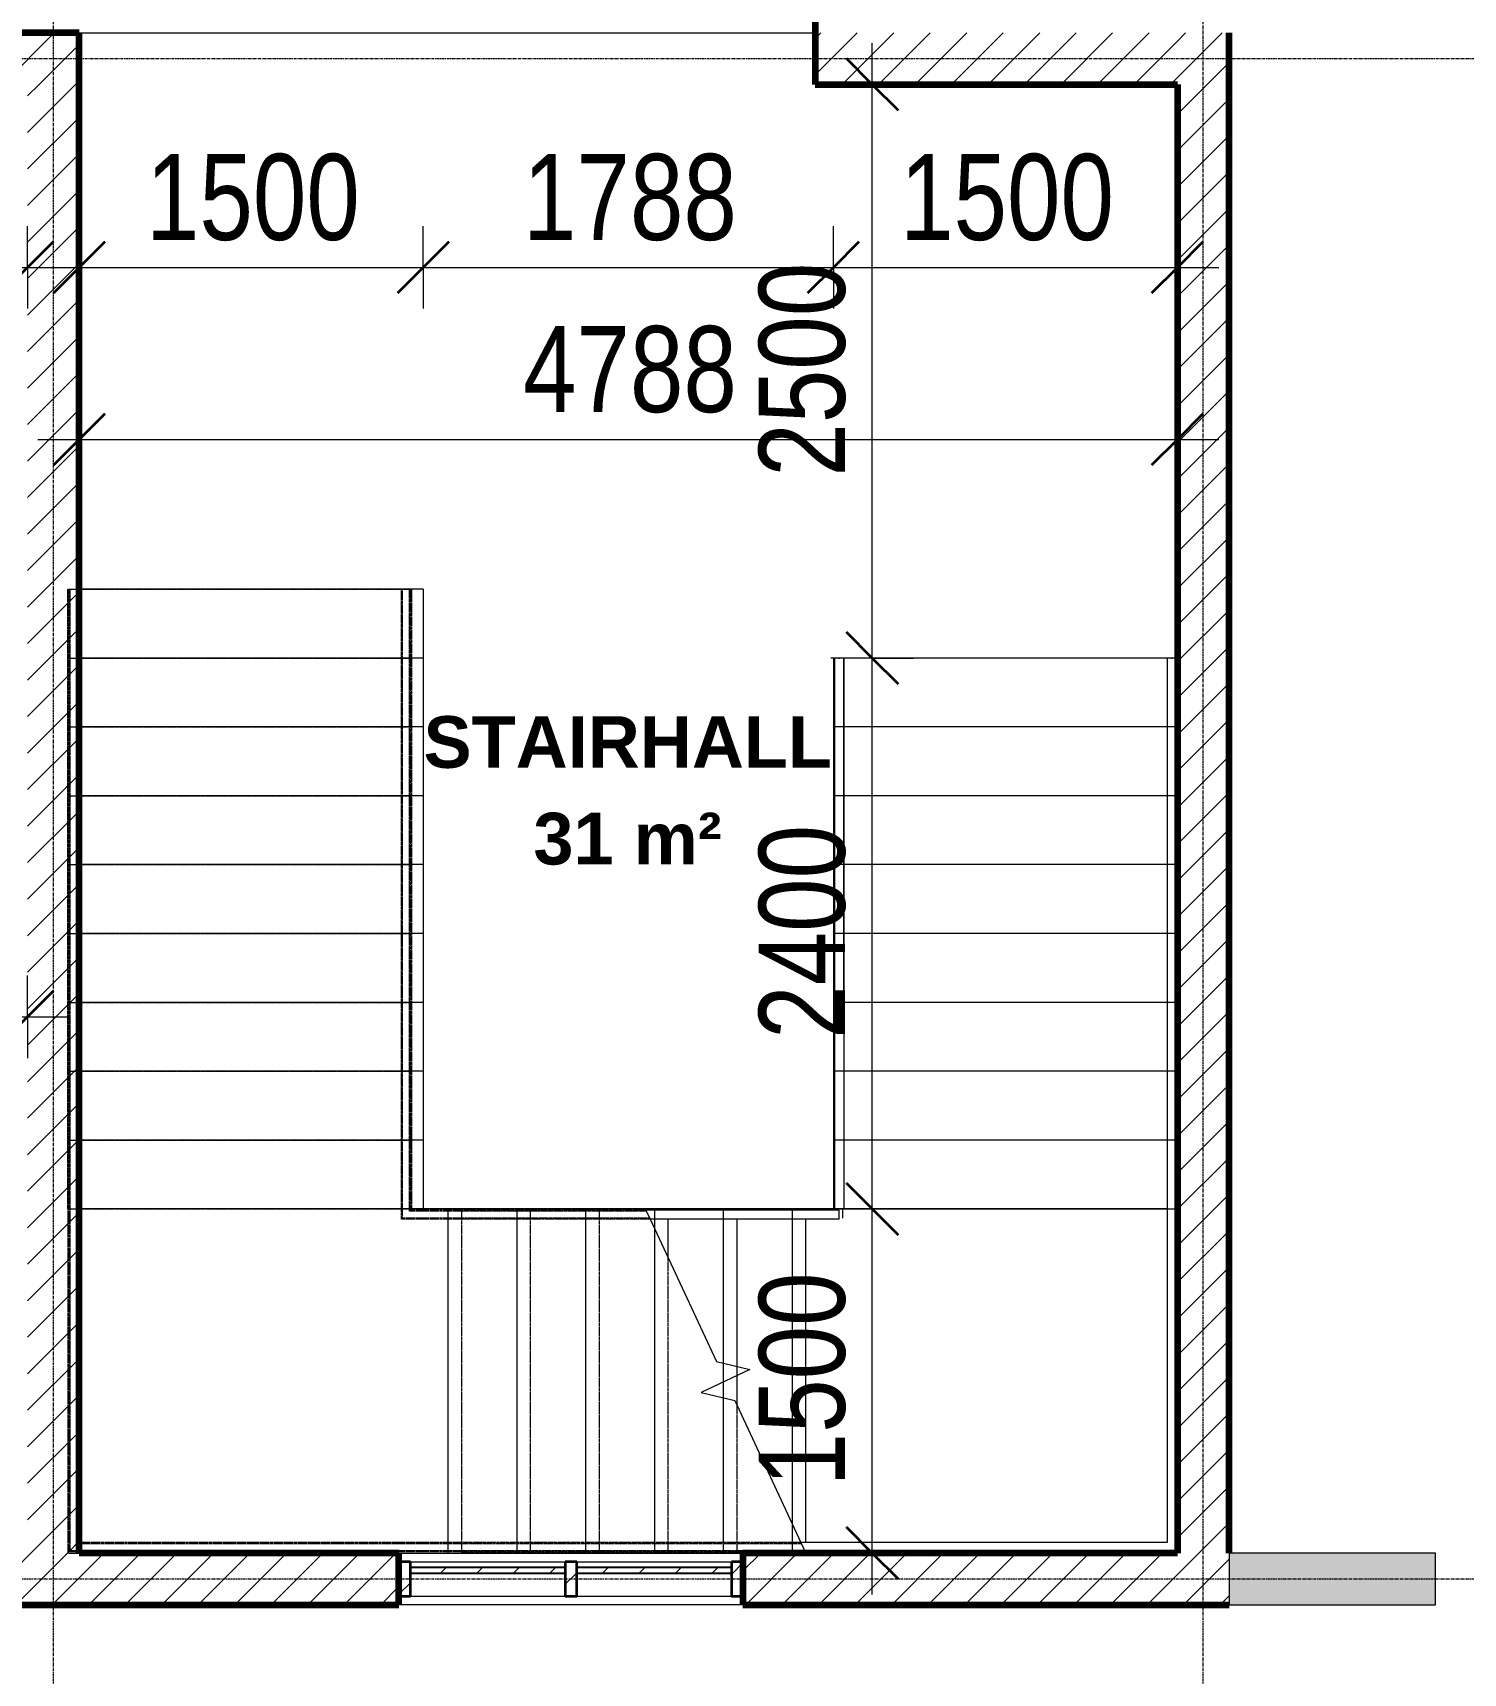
# Model space of a CAD drawing. Header units: millimetres. Extents: x -35190 to 411743, y -233114 to 23872.
# Drawn here: x 36234 to 42470, y -9164 to -2015 of the extents above; entities that cross this region are included whole.
import ezdxf

# ---------------------------------------------------------------- set-up
doc = ezdxf.new("R2010")
doc.units = ezdxf.units.MM
doc.linetypes.add('Grid Line', pattern=[22.225, 12.7, -3.175, 3.175, -3.175])
doc.linetypes.add('Overhead', pattern=[3.96875, 2.38125, -1.5875])
for name, color, linetype, lineweight in [('A-ANNO-DIMS', 211, 'Continuous', 9), ('A-ANNO-DIMS-75', 211, 'Continuous', 9), ('A-AREA', 32, 'Continuous', 18), ('A-AREA-IDEN', 2, 'Continuous', 9), ('A-DETL-GENF', 92, 'Continuous', 18), ('A-DETL-THIN', 151, 'Continuous', 18), ('A-FLOR-HRAL', 11, 'Continuous', 18), ('A-FLOR-HRAL-MBND', 5, 'Overhead', 18), ('A-GLAZ-CURT', 52, 'Continuous', 18), ('A-GLAZ-CWMG', 51, 'Continuous', 18), ('A-WALL', 113, 'Continuous', 18), ('A-WALL-PATT', 111, 'Continuous', 18), ('S-GRID', 1, 'Continuous', 9), ('S-STRS', 31, 'Continuous', 18), ('S-STRS-MBND', 31, 'Overhead', 18)]:
    doc.layers.add(name, color=color, linetype=linetype, lineweight=lineweight)
doc.styles.add('Arial_3', font='arial.ttf', dxfattribs={"width": 0.8, "height": 375})
doc.styles.add('Arial_B', font='arialbd.ttf', dxfattribs={"height": 225})
doc.dimstyles.new('main_4_5mm', dxfattribs={"dimscale": 304.8, "dimtxt": 382.597275, "dimasz": 0.738189, "dimexe": 0.590551, "dimexo": 0.0625, "dimgap": 0.024606, "dimtad": 1, "dimdec": 0, "dimzin": 0, "dimdsep": 46, "dimtxsty": 'Arial_3', "dimblk1": 'OBLIQUE', "dimblk2": 'OBLIQUE', "dimsah": 1, "dimcen": 0.09, "dimdle": 0.590551, "dimazin": 0, "dimtfac": 1, "dimtdec": 4, "dimtix": 1, "dimtmove": 0, "dimatfit": 3, "dimfxl": 0.590551, "dimfxlon": 1, "dimtvp": 1, "dimtolj": 1, "dimtzin": 0, "dimarcsym": 2})
doc.dimstyles.new('main_4_5mm_2', dxfattribs={"dimscale": 304.8, "dimtxt": 382.597275, "dimasz": 0.738189, "dimexe": 0.590551, "dimexo": 0.0625, "dimgap": 0.024606, "dimtad": 1, "dimdec": 0, "dimzin": 0, "dimdsep": 46, "dimtxsty": 'Arial_3', "dimblk1": 'OBLIQUE', "dimblk2": 'OBLIQUE', "dimsah": 1, "dimcen": 0.09, "dimdle": 0.590551, "dimazin": 0, "dimtfac": 1, "dimtdec": 4, "dimtix": 1, "dimtmove": 0, "dimatfit": 3, "dimfxl": 0.590551, "dimfxlon": 1, "dimtvp": 1, "dimtolj": 1, "dimtzin": 0, "dimarcsym": 2})
pattern_1 = [(45, (0, 0), (-79.5495, 79.5495), [])]

# ---------------------------------------------------------------- blocks, each defined once
blk = doc.blocks.new('Railing - Railing-466754-GROUND FLOOR')
at = {"layer": 'A-FLOR-HRAL-MBND'}
for p, q in [((36396.8, -4440.3), (36426.8, -4440.3)), ((36396.8, -7140.3), (36396.8, -4440.3)), ((36396.8, -4440.3), (36426.8, -4440.3)), ((36396.8, -7140.3), (36396.8, -4440.3)), ((36396.8, -4440.3), (36426.8, -4440.3)), ((36396.8, -7140.3), (36396.8, -4440.3)), ((36396.8, -4440.3), (36426.8, -4440.3)), ((36396.8, -7140.3), (36396.8, -4440.3)), ((36426.8, -7140.3), (36426.8, -4440.3)), ((36426.8, -7140.3), (36426.8, -4440.3)), ((36426.8, -7140.3), (36426.8, -4440.3)), ((36426.8, -7140.3), (36426.8, -4440.3)), ((36396.8, -7440.3), (36396.8, -7140.3)), ((36396.8, -7440.3), (36396.8, -7140.3)), ((36396.8, -7440.3), (36396.8, -7140.3)), ((36396.8, -7440.3), (36396.8, -7140.3)), ((36426.8, -7440.3), (36426.8, -7140.3)), ((36426.8, -7440.3), (36426.8, -7140.3)), ((36426.8, -7440.3), (36426.8, -7140.3)), ((36426.8, -7440.3), (36426.8, -7140.3)), ((36396.8, -8629.9), (36396.8, -7440.3)), ((36396.8, -8629.9), (36396.8, -7440.3)), ((36396.8, -8629.9), (36396.8, -7440.3)), ((36396.8, -8629.9), (36396.8, -7440.3)), ((36426.8, -8599.9), (36426.8, -7440.3)), ((36426.8, -8599.9), (36426.8, -7440.3)), ((36426.8, -8599.9), (36426.8, -7440.3)), ((36426.8, -8599.9), (36426.8, -7440.3)), ((38103.9, -8629.9), (36396.8, -8629.9)), ((38103.9, -8629.9), (36396.8, -8629.9)), ((38103.9, -8629.9), (36396.8, -8629.9)), ((38103.9, -8629.9), (36396.8, -8629.9)), ((38103.9, -8599.9), (36426.8, -8599.9)), ((38103.9, -8599.9), (36426.8, -8599.9)), ((38103.9, -8599.9), (36426.8, -8599.9)), ((38103.9, -8599.9), (36426.8, -8599.9)), ((39585.1, -8599.9), (38103.9, -8599.9)), ((39585.1, -8599.9), (38103.9, -8599.9)), ((39585.1, -8599.9), (38103.9, -8599.9)), ((39585.1, -8599.9), (38103.9, -8599.9)), ((39599.1, -8629.9), (38103.9, -8629.9)), ((39599.1, -8629.9), (38103.9, -8629.9)), ((39599.1, -8629.9), (38103.9, -8629.9)), ((39599.1, -8629.9), (38103.9, -8629.9))]:
    blk.add_line(p, q, dxfattribs=at)
blk = doc.blocks.new('Railing - Railing-466758-GROUND FLOOR')
at = {"layer": 'A-FLOR-HRAL'}
for p, q in [((39734.3, -7140.3), (39734.3, -7145.7)), ((39734.3, -7140.3), (39734.3, -7145.7)), ((39734.3, -7140.3), (39734.3, -7145.7)), ((39734.3, -7140.3), (39734.3, -7145.7)), ((39764.3, -7140.3), (39764.3, -7180.7)), ((39764.3, -7140.3), (39764.3, -7180.7)), ((39764.3, -7140.3), (39764.3, -7180.7)), ((39764.3, -7140.3), (39764.3, -7180.7))]:
    blk.add_line(p, q, dxfattribs=at)
at = {"layer": 'A-FLOR-HRAL-MBND'}
for p, q in [((37846, -4440.3), (37876, -4440.3)), ((37846, -7180.7), (37846, -4440.3)), ((37846, -4440.3), (37876, -4440.3)), ((37846, -7180.7), (37846, -4440.3)), ((37846, -4440.3), (37876, -4440.3)), ((37846, -7180.7), (37846, -4440.3)), ((37846, -4440.3), (37876, -4440.3)), ((37846, -7180.7), (37846, -4440.3)), ((37876, -7150.7), (37876, -4440.3)), ((37876, -7150.7), (37876, -4440.3)), ((37876, -7150.7), (37876, -4440.3)), ((37876, -7150.7), (37876, -4440.3)), ((38103.9, -7180.7), (37846, -7180.7)), ((38103.9, -7180.7), (37846, -7180.7)), ((38103.9, -7180.7), (37846, -7180.7)), ((38103.9, -7180.7), (37846, -7180.7)), ((38103.9, -7150.7), (37876, -7150.7)), ((38103.9, -7150.7), (37876, -7150.7)), ((38103.9, -7150.7), (37876, -7150.7)), ((38103.9, -7150.7), (37876, -7150.7)), ((38909.3, -7150.7), (38103.9, -7150.7)), ((38909.3, -7150.7), (38103.9, -7150.7)), ((38909.3, -7150.7), (38103.9, -7150.7)), ((38909.3, -7150.7), (38103.9, -7150.7)), ((38923.3, -7180.7), (38103.9, -7180.7)), ((38923.3, -7180.7), (38103.9, -7180.7)), ((38923.3, -7180.7), (38103.9, -7180.7)), ((38923.3, -7180.7), (38103.9, -7180.7))]:
    blk.add_line(p, q, dxfattribs=at)
blk = doc.blocks.new('Top Rail Type - Top Rail_Internal_-466774-GROUND FLOOR')
at = {"layer": 'A-FLOR-HRAL'}
for p, q in [((41178.5, -4740.3), (41178.5, -6285)), ((41218.5, -6285), (41218.5, -4740.3))]:
    blk.add_line(p, q, dxfattribs=at)
at = {"layer": 'A-FLOR-HRAL', "flags": 128}
for points in [[(41196.4, -4740.3), (41198.5, -4740.3), (41200.6, -4740.3)], [(41201.3, -6240.8), (41198.5, -6240.3), (41195.7, -6240.8)]]:
    blk.add_lwpolyline(points, dxfattribs=at)
blk = doc.blocks.new('Top Rail Type - Top Rail_Internal_-V6-GROUND FLOOR')
at = {"layer": 'A-FLOR-HRAL', "linetype": 'Overhead'}
for p, q in [((36391.8, -4440.3), (36431.8, -4440.3)), ((36391.8, -7440.3), (36391.8, -4440.3)), ((36431.8, -7440.3), (36431.8, -4440.3)), ((36391.8, -8634.9), (36391.8, -7440.3)), ((36431.8, -8594.9), (36431.8, -7440.3)), ((38103.9, -8634.9), (36391.8, -8634.9)), ((38103.9, -8594.9), (36431.8, -8594.9)), ((39582.7, -8594.9), (38103.9, -8594.9)), ((39601.4, -8634.9), (38103.9, -8634.9))]:
    blk.add_line(p, q, dxfattribs=at)
at = {"layer": 'A-FLOR-HRAL'}
for p, q in [((41218.5, -4740.3), (41178.5, -4740.3)), ((41178.5, -4740.3), (41178.5, -7140.3)), ((41218.5, -4740.3), (41218.5, -7140.3)), ((41178.5, -7140.3), (41178.5, -8594.9)), ((41218.5, -7140.3), (41218.5, -8634.9)), ((39582.7, -8594.9), (39601.4, -8634.9)), ((39903.9, -8594.9), (39582.7, -8594.9)), ((39903.9, -8634.9), (39601.4, -8634.9)), ((41178.5, -8594.9), (39903.9, -8594.9)), ((41218.5, -8634.9), (39903.9, -8634.9))]:
    blk.add_line(p, q, dxfattribs=at)
blk = doc.blocks.new('Top Rail Type - Top Rail_Internal_-466793-GROUND FLOOR')
at = {"layer": 'A-FLOR-HRAL'}
for p, q in [((39729.3, -4740.3), (39729.3, -6285)), ((39769.3, -6285), (39769.3, -4740.3))]:
    blk.add_line(p, q, dxfattribs=at)
at = {"layer": 'A-FLOR-HRAL', "flags": 128}
for points in [[(39747.2, -4740.3), (39749.3, -4740.3), (39751.4, -4740.3)], [(39752.1, -6240.8), (39749.3, -6240.3), (39746.5, -6240.8)]]:
    blk.add_lwpolyline(points, dxfattribs=at)
blk = doc.blocks.new('Top Rail Type - Top Rail_Internal_-V7-GROUND FLOOR')
at = {"layer": 'A-FLOR-HRAL', "linetype": 'Overhead'}
for p, q in [((37841, -4440.3), (37881, -4440.3)), ((37841, -7185.7), (37841, -4440.3)), ((37881, -7145.7), (37881, -4440.3)), ((38103.9, -7145.7), (37881, -7145.7)), ((38907, -7145.7), (38103.9, -7145.7)), ((38103.9, -7185.7), (37841, -7185.7)), ((38925.6, -7185.7), (38103.9, -7185.7))]:
    blk.add_line(p, q, dxfattribs=at)
at = {"layer": 'A-FLOR-HRAL'}
for p, q in [((39769.3, -4740.3), (39729.3, -4740.3)), ((39729.3, -4740.3), (39729.3, -7140.3)), ((39769.3, -4740.3), (39769.3, -7140.3)), ((38907, -7145.7), (38925.6, -7185.7)), ((39603.9, -7145.7), (38907, -7145.7)), ((39749.3, -7145.7), (39603.9, -7145.7)), ((39769.3, -7140.3), (39729.3, -7140.3)), ((39749.3, -7185.7), (39749.3, -7145.7)), ((39603.9, -7185.7), (38925.6, -7185.7)), ((39749.3, -7185.7), (39603.9, -7185.7))]:
    blk.add_line(p, q, dxfattribs=at)
blk = doc.blocks.new('System Panel - Glazed-725096-GROUND FLOOR')
at = {"layer": 'A-GLAZ-CURT'}
h = blk.add_hatch(dxfattribs=at)
h.set_pattern_fill('FP_4', color=256, style=0, pattern_type=2)
h.set_pattern_definition([(225, (38942.4, -8752.82), (79.5495, -79.5495), [])])
h.paths.add_polyline_path([(337.5, -24.5), (-337.5, -24.5), (-337.5, -49.5), (337.5, -49.5)])
at = {"layer": 'A-GLAZ-CURT', "lineweight": 25}
for p, q in [((337.5, -24.5), (-337.5, -24.5)), ((-337.5, -24.5), (-337.5, -49.5)), ((-337.5, -49.5), (337.5, -49.5)), ((337.5, -49.5), (337.5, -24.5))]:
    blk.add_line(p, q, dxfattribs=at)
blk = doc.blocks.new('Rectangular Mullion - 50 x 150mm-723969-GROUND FLOOR')
at = {"layer": 'A-GLAZ-CWMG'}
for p, q in [((38604.9, -8677.8), (39279.9, -8677.8)), ((38604.9, -8827.8), (39279.9, -8827.8))]:
    blk.add_line(p, q, dxfattribs=at)
blk = doc.blocks.new('Rectangular Mullion - 50 x 150mm-725097-GROUND FLOOR')
at = {"layer": 'A-GLAZ-CWMG'}
h = blk.add_hatch(dxfattribs=at)
h.set_pattern_fill('FP_5', color=256, style=0, pattern_type=2)
h.set_pattern_definition([(135, (37829.9, 8752.82), (-79.5495, -79.5495), [])])
h.paths.add_polyline_path([(-50, -75), (-50, 75), (0, 75), (0, -75)])
at = {"layer": 'A-GLAZ-CWMG', "lineweight": 35}
for p, q in [((-50, 75), (0, 75)), ((-50, -75), (-50, 75)), ((0, 75), (0, -75)), ((0, -75), (-50, -75))]:
    blk.add_line(p, q, dxfattribs=at)
blk = doc.blocks.new('Rectangular Mullion - 50 x 150mm-725111-GROUND FLOOR')
at = {"layer": 'A-GLAZ-CWMG'}
h = blk.add_hatch(dxfattribs=at)
h.set_pattern_fill('FP_36', color=256, style=0, pattern_type=2)
h.set_pattern_definition([(45, (-39329.9, 8752.82), (-79.5495, 79.5495), [])])
h.paths.add_polyline_path([(0, -75), (0, 75), (-50, 75), (-50, -75)])
at = {"layer": 'A-GLAZ-CWMG', "lineweight": 35}
for p, q in [((0, 75), (-50, 75)), ((-50, 75), (-50, -75)), ((0, -75), (0, 75)), ((-50, -75), (0, -75))]:
    blk.add_line(p, q, dxfattribs=at)
blk = doc.blocks.new('System Panel - Glazed-V54-GROUND FLOOR')
at = {"layer": 'A-GLAZ-CURT'}
h = blk.add_hatch(dxfattribs=at)
h.set_pattern_fill('FP_41', color=256, style=0, pattern_type=2)
h.set_pattern_definition([(225, (38217.4, -8752.82), (79.5495, -79.5495), [])])
h.paths.add_polyline_path([(337.5, -24.5), (-337.5, -24.5), (-337.5, -49.5), (337.5, -49.5)])
at = {"layer": 'A-GLAZ-CURT', "lineweight": 25}
for p, q in [((337.5, -24.5), (-337.5, -24.5)), ((-337.5, -24.5), (-337.5, -49.5)), ((-337.5, -49.5), (337.5, -49.5)), ((337.5, -49.5), (337.5, -24.5))]:
    blk.add_line(p, q, dxfattribs=at)
blk = doc.blocks.new('Rectangular Mullion - 50 x 150mm-723972-GROUND FLOOR')
at = {"layer": 'A-GLAZ-CWMG'}
for p, q in [((37879.9, -8677.8), (38554.9, -8677.8)), ((37879.9, -8827.8), (38554.9, -8827.8))]:
    blk.add_line(p, q, dxfattribs=at)
blk = doc.blocks.new('Rectangular Mullion - 50 x 150mm-725062-GROUND FLOOR')
at = {"layer": 'A-GLAZ-CWMG'}
h = blk.add_hatch(dxfattribs=at)
h.set_pattern_fill('FP_46', color=256, style=0, pattern_type=2)
h.set_pattern_definition([(135, (38579.9, 8752.82), (-79.5495, -79.5495), [])])
h.paths.add_polyline_path([(-25, -75), (-25, 75), (25, 75), (25, -75)])
at = {"layer": 'A-GLAZ-CWMG', "lineweight": 35}
for p, q in [((-25, 75), (25, 75)), ((-25, -75), (-25, 75)), ((25, 75), (25, -75)), ((25, -75), (-25, -75))]:
    blk.add_line(p, q, dxfattribs=at)
blk = doc.blocks.new('DIMBLOCK43-GROUND FLOOR')
at = {"layer": 'A-ANNO-DIMS-75', "transparency": 16777216}
for p, q in [((31423.9, -3037.4), (31423.9, -2857.4)), ((36211.4, -3037.4), (36211.4, -2857.4)), ((31243.9, -3037.4), (36391.4, -3037.4)), ((31423.9, -3037.4), (31423.9, -3217.4)), ((36211.4, -3037.4), (36211.4, -3217.4))]:
    blk.add_line(p, q, dxfattribs=at)
at = {"layer": 'A-ANNO-DIMS-75', "lineweight": 35, "transparency": 16777216}
for p, q in [((31423.9, -3037.4), (31536.4, -2924.9)), ((36211.4, -3037.4), (36323.9, -2924.9)), ((31423.9, -3037.4), (31311.4, -3149.9)), ((36211.4, -3037.4), (36098.9, -3149.9))]:
    blk.add_line(p, q, dxfattribs=at)
at = {"layer": 'A-ANNO-DIMS-75', "color": 0, "transparency": 16777216, "insert": (33358.5, -2543.1), "char_height": 375, "width": 1101.88, "attachment_point": 1, "line_spacing_factor": 0.941778, "style": 'Arial_3'}
blk.add_mtext('4788', dxfattribs=at)
blk = doc.blocks.new('_Oblique')
at = {"color": 0, "linetype": 'ByBlock', "lineweight": -2}
blk.add_line((-0.5, -0.5), (0.5, 0.5), dxfattribs=at)
blk = doc.blocks.new('DIMBLOCK44-GROUND FLOOR')
at = {"layer": 'A-ANNO-DIMS-75', "transparency": 16777216}
for p, q in [((36436.4, -3037.4), (36436.4, -2857.4)), ((37936.4, -3037.4), (37936.4, -2857.4)), ((36256.4, -3037.4), (37936.4, -3037.4)), ((36436.4, -3037.4), (36436.4, -3217.4)), ((37936.4, -3037.4), (37936.4, -3217.4))]:
    blk.add_line(p, q, dxfattribs=at)
at = {"layer": 'A-ANNO-DIMS-75', "lineweight": 35, "transparency": 16777216}
for p, q in [((36436.4, -3037.4), (36548.9, -2924.9)), ((37936.4, -3037.4), (38048.9, -2924.9)), ((36436.4, -3037.4), (36323.9, -3149.9)), ((37936.4, -3037.4), (37823.9, -3149.9))]:
    blk.add_line(p, q, dxfattribs=at)
at = {"layer": 'A-ANNO-DIMS-75', "color": 0, "transparency": 16777216, "insert": (36727.3, -2543.1), "char_height": 375, "width": 1101.88, "attachment_point": 1, "line_spacing_factor": 0.941778, "style": 'Arial_3'}
blk.add_mtext('1500', dxfattribs=at)
blk = doc.blocks.new('DIMBLOCK45-GROUND FLOOR')
at = {"layer": 'A-ANNO-DIMS-75', "transparency": 16777216}
for p, q in [((37936.4, -3037.4), (37936.4, -2857.4)), ((39723.9, -3037.4), (39723.9, -2857.4)), ((37936.4, -3037.4), (39723.9, -3037.4)), ((37936.4, -3037.4), (37936.4, -3217.4)), ((39723.9, -3037.4), (39723.9, -3217.4))]:
    blk.add_line(p, q, dxfattribs=at)
at = {"layer": 'A-ANNO-DIMS-75', "lineweight": 35, "transparency": 16777216}
for p, q in [((37936.4, -3037.4), (38048.9, -2924.9)), ((39723.9, -3037.4), (39836.4, -2924.9)), ((37936.4, -3037.4), (37823.9, -3149.9)), ((39723.9, -3037.4), (39611.4, -3149.9))]:
    blk.add_line(p, q, dxfattribs=at)
at = {"layer": 'A-ANNO-DIMS-75', "color": 0, "transparency": 16777216, "insert": (38371, -2543.1), "char_height": 375, "width": 1101.88, "attachment_point": 1, "line_spacing_factor": 0.941778, "style": 'Arial_3'}
blk.add_mtext('1788', dxfattribs=at)
blk = doc.blocks.new('DIMBLOCK46-GROUND FLOOR')
at = {"layer": 'A-ANNO-DIMS-75', "transparency": 16777216}
for p, q in [((39723.9, -3037.4), (39723.9, -2857.4)), ((41223.9, -3037.4), (41223.9, -2857.4)), ((39723.9, -3037.4), (41403.9, -3037.4)), ((39723.9, -3037.4), (39723.9, -3217.4)), ((41223.9, -3037.4), (41223.9, -3217.4))]:
    blk.add_line(p, q, dxfattribs=at)
at = {"layer": 'A-ANNO-DIMS-75', "lineweight": 35, "transparency": 16777216}
for p, q in [((39723.9, -3037.4), (39836.4, -2924.9)), ((41223.9, -3037.4), (41336.4, -2924.9)), ((39723.9, -3037.4), (39611.4, -3149.9)), ((41223.9, -3037.4), (41111.4, -3149.9))]:
    blk.add_line(p, q, dxfattribs=at)
at = {"layer": 'A-ANNO-DIMS-75', "color": 0, "transparency": 16777216, "insert": (40014.8, -2543.1), "char_height": 375, "width": 1101.88, "attachment_point": 1, "line_spacing_factor": 0.941778, "style": 'Arial_3'}
blk.add_mtext('1500', dxfattribs=at)
blk = doc.blocks.new('DIMBLOCK121-GROUND FLOOR')
at = {"layer": 'A-ANNO-DIMS-75', "lineweight": 35, "transparency": 16777216}
for p, q in [((39893.3, -7140.3), (39780.8, -7027.8)), ((39893.3, -7140.3), (40005.8, -7252.8)), ((39893.3, -8640.3), (39780.8, -8527.8)), ((39893.3, -8640.3), (40005.8, -8752.8))]:
    blk.add_line(p, q, dxfattribs=at)
at = {"layer": 'A-ANNO-DIMS-75', "transparency": 16777216}
for p, q in [((39893.3, -7140.3), (39713.3, -7140.3)), ((39893.3, -8820.3), (39893.3, -7140.3)), ((39893.3, -7140.3), (40073.3, -7140.3)), ((39893.3, -8640.3), (39713.3, -8640.3)), ((39893.3, -8640.3), (40073.3, -8640.3))]:
    blk.add_line(p, q, dxfattribs=at)
at = {"layer": 'A-ANNO-DIMS-75', "color": 0, "transparency": 16777216, "insert": (39398.9, -8349.4), "char_height": 375, "width": 1101.88, "attachment_point": 1, "rotation": 90, "line_spacing_factor": 0.941778, "style": 'Arial_3'}
blk.add_mtext('1500', dxfattribs=at)
blk = doc.blocks.new('DIMBLOCK122-GROUND FLOOR')
at = {"layer": 'A-ANNO-DIMS-75', "lineweight": 35, "transparency": 16777216}
for p, q in [((39893.3, -4740.3), (39780.8, -4627.8)), ((39893.3, -4740.3), (40005.8, -4852.8)), ((39893.3, -7140.3), (39780.8, -7027.8)), ((39893.3, -7140.3), (40005.8, -7252.8))]:
    blk.add_line(p, q, dxfattribs=at)
at = {"layer": 'A-ANNO-DIMS-75', "transparency": 16777216}
for p, q in [((39893.3, -4740.3), (39713.3, -4740.3)), ((39893.3, -7140.3), (39893.3, -4740.3)), ((39893.3, -4740.3), (40073.3, -4740.3)), ((39893.3, -7140.3), (39713.3, -7140.3)), ((39893.3, -7140.3), (40073.3, -7140.3))]:
    blk.add_line(p, q, dxfattribs=at)
at = {"layer": 'A-ANNO-DIMS-75', "color": 0, "transparency": 16777216, "insert": (39398.9, -6399.4), "char_height": 375, "width": 1101.88, "attachment_point": 1, "rotation": 90, "line_spacing_factor": 0.941778, "style": 'Arial_3'}
blk.add_mtext('2400', dxfattribs=at)
blk = doc.blocks.new('DIMBLOCK123-GROUND FLOOR')
at = {"layer": 'A-ANNO-DIMS-75', "transparency": 16777216}
for p, q in [((39893.3, -4740.3), (39893.3, -2060.3)), ((39893.3, -2240.3), (39713.3, -2240.3)), ((39893.3, -2240.3), (40073.3, -2240.3)), ((39893.3, -4740.3), (39713.3, -4740.3)), ((39893.3, -4740.3), (40073.3, -4740.3))]:
    blk.add_line(p, q, dxfattribs=at)
at = {"layer": 'A-ANNO-DIMS-75', "lineweight": 35, "transparency": 16777216}
for p, q in [((39893.3, -2240.3), (39780.8, -2127.8)), ((39893.3, -2240.3), (40005.8, -2352.8)), ((39893.3, -4740.3), (39780.8, -4627.8)), ((39893.3, -4740.3), (40005.8, -4852.8))]:
    blk.add_line(p, q, dxfattribs=at)
at = {"layer": 'A-ANNO-DIMS-75', "color": 0, "transparency": 16777216, "insert": (39398.9, -3949.4), "char_height": 375, "width": 1101.88, "attachment_point": 1, "rotation": 90, "line_spacing_factor": 0.941778, "style": 'Arial_3'}
blk.add_mtext('2500', dxfattribs=at)
blk = doc.blocks.new('DIMBLOCK125-GROUND FLOOR')
at = {"layer": 'A-ANNO-DIMS-75', "transparency": 16777216}
for p, q in [((32848.9, -6303.2), (32848.9, -6123.2)), ((36211.4, -6303.2), (36211.4, -6123.2)), ((32668.9, -6303.2), (36391.4, -6303.2)), ((32848.9, -6303.2), (32848.9, -6483.2)), ((36211.4, -6303.2), (36211.4, -6483.2))]:
    blk.add_line(p, q, dxfattribs=at)
at = {"layer": 'A-ANNO-DIMS-75', "lineweight": 35, "transparency": 16777216}
for p, q in [((32848.9, -6303.2), (32961.4, -6190.7)), ((36211.4, -6303.2), (36323.9, -6190.7)), ((32848.9, -6303.2), (32736.4, -6415.7)), ((36211.4, -6303.2), (36098.9, -6415.7))]:
    blk.add_line(p, q, dxfattribs=at)
at = {"layer": 'A-ANNO-DIMS-75', "color": 0, "transparency": 16777216, "insert": (34071, -5808.9), "char_height": 375, "width": 1101.88, "attachment_point": 1, "line_spacing_factor": 0.941778, "style": 'Arial_3'}
blk.add_mtext('3363', dxfattribs=at)
blk = doc.blocks.new('DIMBLOCK379-GROUND FLOOR')
at = {"layer": 'A-ANNO-DIMS-75', "transparency": 16777216}
for p, q in [((36436.4, -3787.4), (36436.4, -3607.4)), ((41223.9, -3787.4), (41223.9, -3607.4)), ((36256.4, -3787.4), (41403.9, -3787.4)), ((36436.4, -3787.4), (36436.4, -3967.4)), ((41223.9, -3787.4), (41223.9, -3967.4))]:
    blk.add_line(p, q, dxfattribs=at)
at = {"layer": 'A-ANNO-DIMS-75', "lineweight": 35, "transparency": 16777216}
for p, q in [((36436.4, -3787.4), (36548.9, -3674.9)), ((41223.9, -3787.4), (41336.4, -3674.9)), ((36436.4, -3787.4), (36323.9, -3899.9)), ((41223.9, -3787.4), (41111.4, -3899.9))]:
    blk.add_line(p, q, dxfattribs=at)
at = {"layer": 'A-ANNO-DIMS-75', "color": 0, "transparency": 16777216, "insert": (38371, -3293.1), "char_height": 375, "width": 1101.88, "attachment_point": 1, "line_spacing_factor": 0.941778, "style": 'Arial_3'}
blk.add_mtext('4788', dxfattribs=at)

msp = doc.modelspace()

# ---------------------------------------------------------------- hatches: boundary and pattern name
at = {"layer": 'A-DETL-GENF'}
h = msp.add_hatch(color=1, dxfattribs=at)
h.paths.add_polyline_path([(-11726.1, -8865.3), (-10826.1, -8865.3), (-10826.1, -8640.3), (-11726.1, -8640.3)])
h.paths.add_polyline_path([(42348.9, -8865.3), (42348.9, -8640.3), (41448.9, -8640.3), (41448.9, -8865.3)])
at = {"layer": 'A-WALL-PATT'}
h = msp.add_hatch(dxfattribs=at)
h.set_pattern_fill('FP_1', color=256, style=0, pattern_type=2)
h.set_pattern_definition(pattern_1)
h.paths.add_polyline_path([(41448.9, -8640.3), (41448.9, -2015.3), (41223.9, -2015.3), (41223.9, -8640.3)])
h.paths.add_polyline_path([(41223.9, -215.3), (41448.9, -215.3), (41448.9, 9.7), (41223.9, 9.7)])
h.paths.add_polyline_path([(41223.9, 909.7), (41448.9, 909.7), (41448.9, 1511.7), (41223.9, 1511.7), (41223.9, 1209.7)])
h.paths.add_polyline_path([(41223.9, 3011.7), (41448.9, 3011.7), (41448.9, 3911.7), (41223.9, 3911.7)])
h.paths.add_polyline_path([(41448.9, 6011.7), (41448.9, 7711.7), (41223.9, 7711.7), (41223.9, 6011.7)])
h.paths.add_polyline_path([(41223.9, 9811.7), (41448.9, 9811.7), (41448.9, 10630.7), (41223.9, 10630.7)])
h.paths.add_polyline_path([(41223.9, 12730.7), (41448.9, 12730.7), (41448.9, 14334.7), (41223.9, 14334.7), (41223.9, 14109.7)])
h = msp.add_hatch(dxfattribs=at)
h.set_pattern_fill('FP_1', color=256, style=0, pattern_type=2)
h.set_pattern_definition(pattern_1)
h.paths.add_polyline_path([(22273.9, -2240.3), (22373.9, -2240.3), (22373.9, -2015.3), (22273.9, -2015.3)])
h.paths.add_polyline_path([(25322.2, -2240.3), (25898.9, -2240.3), (25898.9, -2015.3), (23573.9, -2015.3), (23573.9, -2240.3)])
h.paths.add_polyline_path([(29673.9, -2240.3), (29673.9, -2015.3), (27698.9, -2015.3), (27698.9, -2240.3), (29214.8, -2240.3)])
h.paths.add_polyline_path([(32543.9, -2240.3), (32543.9, -2015.3), (30873.9, -2015.3), (30873.9, -2240.3), (31423.9, -2240.3)])
h.paths.add_polyline_path([(34343.9, -2240.3), (34911.4, -2240.3), (34911.4, -2015.3), (34343.9, -2015.3)])
h.paths.add_polyline_path([(36111.4, -2240.3), (36436.4, -2240.3), (36436.4, -2015.3), (36111.4, -2015.3)])
h.paths.add_polyline_path([(40892.6, -2240.3), (41223.9, -2240.3), (41223.9, -2015.3), (39643.9, -2015.3), (39643.9, -2240.3)])
h = msp.add_hatch(dxfattribs=at)
h.set_pattern_fill('FP_1', color=256, style=0, pattern_type=2)
h.set_pattern_definition(pattern_1)
h.paths.add_polyline_path([(36211.4, -8640.3), (36436.4, -8640.3), (36436.4, -2240.3), (36211.4, -2240.3), (36211.4, -7956)])
h = msp.add_hatch(dxfattribs=at)
h.set_pattern_fill('FP_1', color=256, style=0, pattern_type=2)
h.set_pattern_definition(pattern_1)
h.paths.add_polyline_path([(32323.9, -8865.3), (34058.9, -8865.3), (34058.9, -8640.3), (32323.9, -8640.3)])
h.paths.add_polyline_path([(36158.9, -8865.3), (37829.9, -8865.3), (37829.9, -8640.3), (36158.9, -8640.3)])
h.paths.add_polyline_path([(39329.9, -8865.3), (41448.9, -8865.3), (41448.9, -8640.3), (39329.9, -8640.3)])

# ---------------------------------------------------------------- linework, layer by layer
at = {"layer": 'A-AREA'}
msp.add_line((36436.4, -2015.3), (39643.9, -2015.3), dxfattribs=at)
at = {"layer": 'A-DETL-THIN'}
for p, q in [((36436.4, -4440.3), (36436.4, -8640.3)), ((37936.4, -4440.3), (36436.4, -4440.3)), ((37936.4, -4440.3), (37936.4, -7140.3)), ((37936.4, -4740.3), (36436.4, -4740.3)), ((39723.9, -4740.3), (39723.9, -7140.3)), ((37936.4, -5040.3), (36436.4, -5040.3)), ((41223.9, -5040.3), (39723.9, -5040.3)), ((37936.4, -5340.3), (36436.4, -5340.3)), ((41223.9, -5340.3), (39723.9, -5340.3)), ((37936.4, -5640.3), (36436.4, -5640.3)), ((41223.9, -5640.3), (39723.9, -5640.3)), ((37936.4, -5940.3), (36436.4, -5940.3)), ((41223.9, -5940.3), (39723.9, -5940.3)), ((37936.4, -6240.3), (36436.4, -6240.3)), ((41223.9, -6240.3), (39723.9, -6240.3)), ((37936.4, -6540.3), (36436.4, -6540.3)), ((41223.9, -6540.3), (39723.9, -6540.3)), ((37936.4, -6840.3), (36436.4, -6840.3)), ((41223.9, -6840.3), (39723.9, -6840.3)), ((37936.4, -7140.3), (36436.4, -7140.3)), ((39723.9, -7140.3), (37936.4, -7140.3)), ((38043.9, -7140.3), (38043.9, -8640.3)), ((38343.9, -7140.3), (38343.9, -8640.3)), ((38643.9, -7140.3), (38643.9, -8640.3)), ((38943.9, -7140.3), (38943.9, -8640.3)), ((39243.9, -7140.3), (39243.9, -8640.3)), ((39543.9, -7140.3), (39543.9, -8640.3)), ((39723.9, -7140.3), (41223.9, -7140.3)), ((42348.9, -8640.3), (41448.9, -8640.3)), ((41448.9, -8640.3), (41448.9, -8865.3)), ((42348.9, -8865.3), (42348.9, -8640.3)), ((41448.9, -8865.3), (42348.9, -8865.3))]:
    msp.add_line(p, q, dxfattribs=at)
at = {"layer": 'A-WALL', "lineweight": 140}
for p, q in [((39643.9, -1915.3), (39643.9, -2240.3)), ((36436.4, -2015.3), (36111.4, -2015.3)), ((36436.4, -8640.3), (36436.4, -2015.3)), ((41448.9, -8640.3), (41448.9, -2015.3)), ((39643.9, -2240.3), (41223.9, -2240.3)), ((41223.9, -2240.3), (41223.9, -8640.3)), ((37829.9, -8640.3), (36436.4, -8640.3)), ((37829.9, -8865.3), (37829.9, -8640.3)), ((41223.9, -8640.3), (39329.9, -8640.3)), ((39329.9, -8640.3), (39329.9, -8865.3)), ((36158.9, -8865.3), (37829.9, -8865.3)), ((39329.9, -8865.3), (41448.9, -8865.3))]:
    msp.add_line(p, q, dxfattribs=at)
at = {"layer": 'A-WALL'}
for p, q in [((37829.9, -8640.3), (39329.9, -8640.3)), ((39329.9, -8865.3), (37829.9, -8865.3))]:
    msp.add_line(p, q, dxfattribs=at)
at = {"layer": 'S-GRID', "linetype": 'Grid Line'}
for p, q in [((36323.9, -23401.6), (36323.9, 18871.1)), ((41336.4, -23401.6), (41336.4, 18871.1)), ((-16035.3, -2127.8), (47071.4, -2127.8)), ((-16035.3, -8752.8), (47071.4, -8752.8))]:
    msp.add_line(p, q, dxfattribs=at)
at = {"layer": 'S-STRS'}
for p, q in [((39729.3, -4740.3), (39723.9, -4740.3)), ((39723.9, -4740.3), (39723.9, -5040.3)), ((41178.5, -4740.3), (39769.3, -4740.3)), ((41223.9, -4740.3), (41218.5, -4740.3)), ((39723.9, -5040.3), (39723.9, -5340.3)), ((39729.3, -5040.3), (39723.9, -5040.3)), ((41178.5, -5040.3), (39769.3, -5040.3)), ((41223.9, -5040.3), (41218.5, -5040.3)), ((39723.9, -5340.3), (39723.9, -5640.3)), ((39729.3, -5340.3), (39723.9, -5340.3)), ((41178.5, -5340.3), (39769.3, -5340.3)), ((41223.9, -5340.3), (41218.5, -5340.3)), ((39723.9, -5640.3), (39723.9, -5940.3)), ((39729.3, -5640.3), (39723.9, -5640.3)), ((41178.5, -5640.3), (39769.3, -5640.3)), ((41223.9, -5640.3), (41218.5, -5640.3)), ((39723.9, -5940.3), (39723.9, -6240.3)), ((39729.3, -5940.3), (39723.9, -5940.3)), ((41178.5, -5940.3), (39769.3, -5940.3)), ((41223.9, -5940.3), (41218.5, -5940.3)), ((39723.9, -6240.3), (39723.9, -6540.3)), ((39729.3, -6240.3), (39723.9, -6240.3)), ((41178.5, -6240.3), (39769.3, -6240.3)), ((41223.9, -6240.3), (41218.5, -6240.3)), ((39723.9, -6540.3), (39723.9, -6840.3)), ((39729.3, -6540.3), (39723.9, -6540.3)), ((41178.5, -6540.3), (39769.3, -6540.3)), ((41223.9, -6540.3), (41218.5, -6540.3)), ((39723.9, -6840.3), (39723.9, -7140.3)), ((39729.3, -6840.3), (39723.9, -6840.3)), ((41178.5, -6840.3), (39769.3, -6840.3)), ((41223.9, -6840.3), (41218.5, -6840.3)), ((39003.9, -7140.3), (38904.4, -7140.3)), ((39303.9, -7140.3), (39003.9, -7140.3)), ((39003.9, -7145.7), (39003.9, -7140.3)), ((39603.9, -7140.3), (39303.9, -7140.3)), ((39303.9, -7145.7), (39303.9, -7140.3)), ((39723.9, -7140.3), (39603.9, -7140.3)), ((39603.9, -7145.7), (39603.9, -7140.3)), ((39729.3, -7140.3), (39723.9, -7140.3)), ((41178.5, -7140.3), (39769.3, -7140.3)), ((41223.9, -7140.3), (41218.5, -7140.3)), ((39003.9, -7353.6), (39003.9, -7185.7)), ((39303.9, -7827.1), (39303.9, -7185.7)), ((39603.9, -8594.9), (39603.9, -7185.7)), ((39303.9, -7997), (39303.9, -7867.1)), ((39603.9, -8640.3), (39603.9, -8634.9))]:
    msp.add_line(p, q, dxfattribs=at)
at = {"layer": 'S-STRS', "linetype": 'Overhead'}
for p, q in [((39729.3, -4740.3), (39723.9, -4740.3)), ((41178.5, -4740.3), (39769.3, -4740.3)), ((41223.9, -4740.3), (41218.5, -4740.3)), ((39729.3, -5040.3), (39723.9, -5040.3)), ((41178.5, -5040.3), (39769.3, -5040.3)), ((41223.9, -5040.3), (41218.5, -5040.3)), ((39729.3, -5340.3), (39723.9, -5340.3)), ((41178.5, -5340.3), (39769.3, -5340.3)), ((41223.9, -5340.3), (41218.5, -5340.3)), ((39729.3, -5640.3), (39723.9, -5640.3)), ((41178.5, -5640.3), (39769.3, -5640.3)), ((41223.9, -5640.3), (41218.5, -5640.3)), ((39729.3, -5940.3), (39723.9, -5940.3)), ((41178.5, -5940.3), (39769.3, -5940.3)), ((41223.9, -5940.3), (41218.5, -5940.3)), ((39729.3, -6240.3), (39723.9, -6240.3)), ((41178.5, -6240.3), (39769.3, -6240.3)), ((41223.9, -6240.3), (41218.5, -6240.3)), ((39729.3, -6540.3), (39723.9, -6540.3)), ((41178.5, -6540.3), (39769.3, -6540.3)), ((41223.9, -6540.3), (41218.5, -6540.3)), ((39729.3, -6840.3), (39723.9, -6840.3)), ((41178.5, -6840.3), (39769.3, -6840.3)), ((41223.9, -6840.3), (41218.5, -6840.3)), ((39003.9, -7145.7), (39003.9, -7140.3)), ((39303.9, -7145.7), (39303.9, -7140.3)), ((39603.9, -7145.7), (39603.9, -7140.3)), ((39729.3, -7140.3), (39723.9, -7140.3)), ((41178.5, -7140.3), (39769.3, -7140.3)), ((41223.9, -7140.3), (41218.5, -7140.3)), ((39003.9, -7353.6), (39003.9, -7185.7)), ((39303.9, -7827.1), (39303.9, -7185.7)), ((39603.9, -8594.9), (39603.9, -7185.7)), ((39303.9, -7997), (39303.9, -7867.1)), ((39603.9, -8640.3), (39603.9, -8634.9))]:
    msp.add_line(p, q, dxfattribs=at)
at = {"layer": 'S-STRS-MBND'}
for p, q in [((36386.4, -4440.3), (37886.4, -4440.3)), ((36386.4, -7140.3), (36386.4, -4440.3)), ((37886.4, -7140.3), (37886.4, -4440.3)), ((36386.4, -4740.3), (37886.4, -4740.3)), ((36386.4, -4740.3), (37886.4, -4740.3)), ((36386.4, -5040.3), (37886.4, -5040.3)), ((36386.4, -5040.3), (37886.4, -5040.3)), ((36386.4, -5340.3), (37886.4, -5340.3)), ((36386.4, -5340.3), (37886.4, -5340.3)), ((36386.4, -5640.3), (37886.4, -5640.3)), ((36386.4, -5640.3), (37886.4, -5640.3)), ((36386.4, -5940.3), (37886.4, -5940.3)), ((36386.4, -5940.3), (37886.4, -5940.3)), ((36386.4, -6240.3), (37886.4, -6240.3)), ((36386.4, -6240.3), (37886.4, -6240.3)), ((36386.4, -6540.3), (37886.4, -6540.3)), ((36386.4, -6540.3), (37886.4, -6540.3)), ((36386.4, -6840.3), (37886.4, -6840.3)), ((36386.4, -6840.3), (37886.4, -6840.3)), ((36386.4, -7140.3), (36386.4, -8640.3)), ((36386.4, -7140.3), (37886.4, -7140.3)), ((36386.4, -7140.3), (37886.4, -7140.3)), ((38103.9, -7140.3), (37886.4, -7140.3)), ((38103.9, -8640.3), (38103.9, -7140.3)), ((38904.4, -7140.3), (38103.9, -7140.3)), ((38103.9, -8640.3), (38103.9, -7140.3)), ((38403.9, -8640.3), (38403.9, -7140.3)), ((38403.9, -8640.3), (38403.9, -7140.3)), ((38703.9, -8640.3), (38703.9, -7140.3)), ((38703.9, -8640.3), (38703.9, -7140.3)), ((39003.9, -8640.3), (39003.9, -7353.6)), ((39003.9, -8640.3), (39003.9, -7353.6)), ((39303.9, -7867.1), (39303.9, -7827.1)), ((39303.9, -7867.1), (39303.9, -7827.1)), ((39303.9, -8640.3), (39303.9, -7997)), ((39303.9, -8640.3), (39303.9, -7997)), ((36386.4, -8640.3), (38103.9, -8640.3)), ((39329.9, -8640.3), (38103.9, -8640.3))]:
    msp.add_line(p, q, dxfattribs=at)
at = {"layer": 'S-STRS-MBND', "linetype": 'Continuous'}
for p, q in [((38904.4, -7140.3), (38907, -7145.7)), ((38925.6, -7185.7), (39214.6, -7805.4)), ((39360.4, -7840.8), (39148, -7939.8)), ((39214.6, -7805.4), (39360.4, -7840.8)), ((39148, -7939.8), (39293.8, -7975.3)), ((39293.8, -7975.3), (39582.7, -8594.9)), ((39601.4, -8634.9), (39603.9, -8640.3))]:
    msp.add_line(p, q, dxfattribs=at)

# ---------------------------------------------------------------- block references
at = {"layer": 'A-FLOR-HRAL'}
for name in ['Top Rail Type - Top Rail_Internal_-V6-GROUND FLOOR', 'Railing - Railing-466754-GROUND FLOOR', 'Top Rail Type - Top Rail_Internal_-V7-GROUND FLOOR', 'Railing - Railing-466758-GROUND FLOOR', 'Top Rail Type - Top Rail_Internal_-466793-GROUND FLOOR', 'Top Rail Type - Top Rail_Internal_-466774-GROUND FLOOR']:
    msp.add_blockref(name, (0, 0), dxfattribs=at)
at = {"layer": 'A-GLAZ-CURT', "rotation": 180}
for name, p in [('System Panel - Glazed-V54-GROUND FLOOR', (38217.4, -8752.8)), ('System Panel - Glazed-725096-GROUND FLOOR', (38942.4, -8752.8))]:
    msp.add_blockref(name, p, dxfattribs=at)
at = {"layer": 'A-GLAZ-CWMG', "extrusion": (0, 0, -1)}
for name, p in [('Rectangular Mullion - 50 x 150mm-725097-GROUND FLOOR', (-37829.9, -8752.8)), ('Rectangular Mullion - 50 x 150mm-725062-GROUND FLOOR', (-38579.9, -8752.8))]:
    msp.add_blockref(name, p, dxfattribs=at)
at = {"layer": 'A-GLAZ-CWMG'}
for name, p in [('Rectangular Mullion - 50 x 150mm-723972-GROUND FLOOR', (0, 0)), ('Rectangular Mullion - 50 x 150mm-723969-GROUND FLOOR', (0, 0)), ('Rectangular Mullion - 50 x 150mm-725111-GROUND FLOOR', (39329.9, -8752.8))]:
    msp.add_blockref(name, p, dxfattribs=at)

# ---------------------------------------------------------------- texts
at = {"layer": 'A-AREA-IDEN', "char_height": 225, "attachment_point": 1, "style": 'Arial_B'}
for s, insert, width in [('STAIRHALL', (37937.3, -4993.3), 2170.569), ('31 m²', (38416.2, -5414.2), 1010.126)]:
    msp.add_mtext(s, dxfattribs=dict(at, insert=insert, width=width))

# ---------------------------------------------------------------- dimensions: what is measured, and where the dimension line sits
at = {"layer": 'A-ANNO-DIMS'}
for base, p1, p2, override, picture, middle in [((39893.3, -2240.3), (39713.3, -4740.3), (39713.3, -2240.3), {"dimpost": '<>', "dimfxl": 2500}, 'DIMBLOCK123-GROUND FLOOR', (39694.3, -3490.3)), ((39893.3, -4740.3), (39713.3, -7140.3), (39713.3, -4740.3), {"dimpost": '<>', "dimfxl": 2400}, 'DIMBLOCK122-GROUND FLOOR', (39694.3, -5940.3)), ((39893.3, -7140.3), (39713.3, -8640.3), (39713.3, -7140.3), {"dimpost": '<>', "dimfxl": 1500}, 'DIMBLOCK121-GROUND FLOOR', (39694.3, -7890.3))]:
    dim = msp.add_linear_dim(base=base, p1=p1, p2=p2, angle=90, dimstyle='main_4_5mm', override=override, dxfattribs=at)
    dim.commit()
    dim.dimension.update_dxf_attribs({"geometry": picture, "text_midpoint": middle})
for base, p1, p2, dimstyle, override, picture, middle in [((36211.4050254, -3037.4099658), (31423.9050254, -2857.4099658), (36211.4050254, -2857.4099658), 'main_4_5mm', {"dimpost": '<>', "dimfxl": 4787.5}, 'DIMBLOCK43-GROUND FLOOR', (33817.6550254, -2838.4450943)), ((37936.4, -3037.4), (36436.4, -2857.4), (37936.4, -3217.4), 'main_4_5mm', {"dimpost": '<>', "dimfxl": 1542.595216}, 'DIMBLOCK44-GROUND FLOOR', (37186.4, -2838.4)), ((39723.9050254, -3037.4099658), (37936.4050254, -3217.4099658), (39723.9050254, -3217.4099658), 'main_4_5mm', {"dimpost": '<>', "dimfxl": 1787.5}, 'DIMBLOCK45-GROUND FLOOR', (38830.1550254, -2838.4450943)), ((41223.9, -3037.4), (39723.9, -3217.4), (41223.9, -2857.4), 'main_4_5mm', {"dimpost": '<>', "dimfxl": 1542.595216}, 'DIMBLOCK46-GROUND FLOOR', (40473.9, -2838.4)), ((41223.9050254, -3787.4099658), (36436.4050254, -3607.4099658), (41223.9050254, -3607.4099658), 'main_4_5mm_2', {"dimpost": '<>', "dimfxl": 4787.5}, 'DIMBLOCK379-GROUND FLOOR', (38830.1550254, -3588.4450943)), ((36211.4050254, -6303.1986803), (32848.9050254, -6123.1986803), (36211.4050254, -6123.1986803), 'main_4_5mm', {"dimpost": '<>', "dimfxl": 3362.5}, 'DIMBLOCK125-GROUND FLOOR', (34530.1550254, -6104.1059097))]:
    dim = msp.add_linear_dim(base=base, p1=p1, p2=p2, dimstyle=dimstyle, override=override, dxfattribs=at)
    dim.commit()
    dim.dimension.update_dxf_attribs({"geometry": picture, "text_midpoint": middle})

doc.saveas('drawing.dxf')
